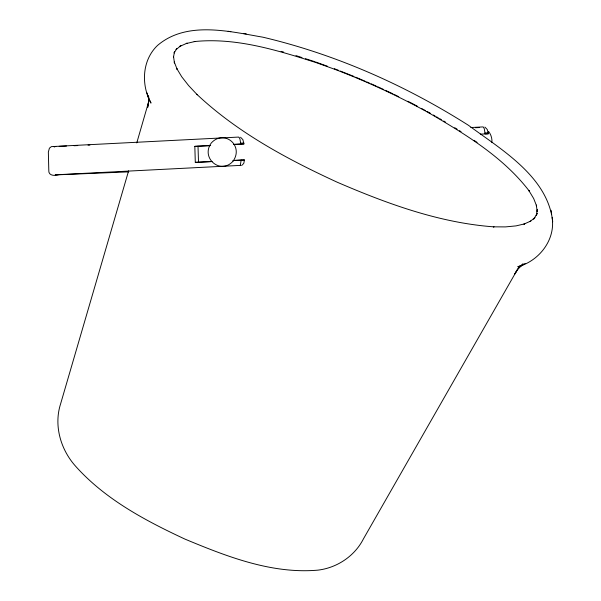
<?xml version="1.0" encoding="UTF-8"?>
<svg xmlns="http://www.w3.org/2000/svg" width="601" height="601" viewBox="0 0 601 601"><rect width="100%" height="100%" fill="white"/><g stroke="black" fill="none" stroke-linecap="round" stroke-linejoin="round"><path stroke-width="0.9" d="M233.045 160.482L244.412 159.941L243.856 163.164L242.218 165.117M552.116 217.539C555.685 239.822 539.014 261.127 517.807 266.754L520.083 265.875M491.873 142.497C492.317 138.508 490.979 134.436 488.5 131.319M174.222 52.67L174.515 51.558L173.464 57.426L173.509 56.314L174.455 63.015L174.267 61.993L177.212 69.461L176.807 68.604L181.735 76.778L188.586 85.537L197.278 94.785L196.76 94.237C237.282 132.385 287.008 159.107 337.221 182.216C387.157 203.724 439.391 222.903 494.045 226.862L493.286 226.84L505.449 226.9L515.989 225.893L524.778 223.842L523.884 224.12L530.811 221.055L529.947 221.604L534.95 217.562L534.191 218.358M128.622 170.804L60.633 403.767C53.609 425.493 60.633 449.578 75.628 466.256C105.19 499.311 145.307 520.616 184.988 539.12C226.862 556.549 271.742 574.173 317.952 570.139C337.041 567.84 354.718 556.098 363.447 538.857L517.664 269.135M136.765 142.918L148.778 101.396L147.696 107.384L148.522 101.667L148.492 96.032M233.128 161.098C243.998 145.555 224.068 129.042 211.304 142.963C200.321 157.995 220.627 175.169 233.06 161.181M174.14 52.993L176.747 48.726L176.055 49.598L181.051 45.556L179.323 46.615L187.144 43.152L186.265 43.535L195.04 41.492L194.176 41.589C235.705 37.285 276.693 50.108 315.825 62.496L334.719 69.28C367.271 81.646 398.959 96.295 429.414 113.191L429.174 113.063C465.632 134.376 503.21 157.064 529.263 191.08L528.752 190.367L533.673 198.525L536.625 206.015L536.302 205.061L537.249 211.777L537.302 209.576L536.25 215.443L537.234 213.378L533.598 219.327M518.317 268.106L514.561 274.214L517.784 269.406L522.975 264.012M240.31 165.2L241.159 160.076M523.02 263.929L518.475 267.603L525.139 263.508M55.833 174.621L55.202 174.831L241.407 165.335M238.605 137.073L51.37 146.621L49.41 148.184L48.35 152.03L48.786 169.888C48.072 175.965 54.653 175.973 58.988 174.763L128.727 171.863M470.838 127.532L482.964 126.924M211.627 161.579L195.295 162.368L194.829 146.351L210.65 145.555M233.451 144.42L243.916 143.924L242.894 139.65L240.528 137.231M194.829 146.351L210.192 145.607M234.548 144.39L243.916 143.924M480.342 134.143L488.282 133.775L487.261 129.5L484.887 127.081M195.295 162.368L212.07 161.526M233.173 160.505L244.412 159.941M475.414 127.728L479.373 127.562M66.493 146.043L59.191 146.344M73.983 145.735L77.732 145.577M88.031 145.149L89.902 145.074M239.085 137.291L239.964 139.079L240.618 143.136L243.848 143M483.452 127.142L484.331 128.93L484.977 132.986L488.215 132.851M488.282 133.775L485.022 133.91L484.977 132.986M55.833 146.471L53.466 146.524L54.744 146.997M552.71 221.769C547.939 176.724 501.354 149.657 468.495 125.331C405.314 85.229 335.801 54.406 262.877 37.187C228.966 31.35 186.58 20.637 157.507 45.458C141.971 60.28 140.995 84.914 150.994 103.109L150.085 100.81M228.125 31.282L230.837 31.68M243.803 33.543L246.252 33.904M281.095 51.378L283.717 52.129M295.955 55.615L302.002 57.561M305.451 58.68L314.947 61.745M315.825 62.061L327.297 66.178M334.351 68.709L338.618 70.392M340.324 71.068L353.966 76.44M355.672 77.176L365.055 81.195M366.76 81.924L369.315 83.021M371.02 83.757L376.113 86.026M377.796 86.807L383.701 89.541M385.384 90.323L392.971 93.839M394.617 94.665L398.741 96.723M407.809 101.261L411.925 103.319M412.722 103.748L417.5 106.324M421.489 108.465L425.47 110.607M427.063 111.463L430.248 113.183M433.419 115.024L435.011 115.948M436.596 116.864L438.189 117.788M439.774 118.713L441.367 119.629M443.748 121.011L445.333 121.935M454.769 127.728L457.113 129.2M459.464 130.672L461.027 131.649M474.061 140.341L477.104 142.407M146.937 92.832L149.153 100.299L148.537 95.927M551.094 210.282L551.673 214.444M240.618 143.136L240.663 144.06M198.014 146.216L198.51 162.232"/></g></svg>
